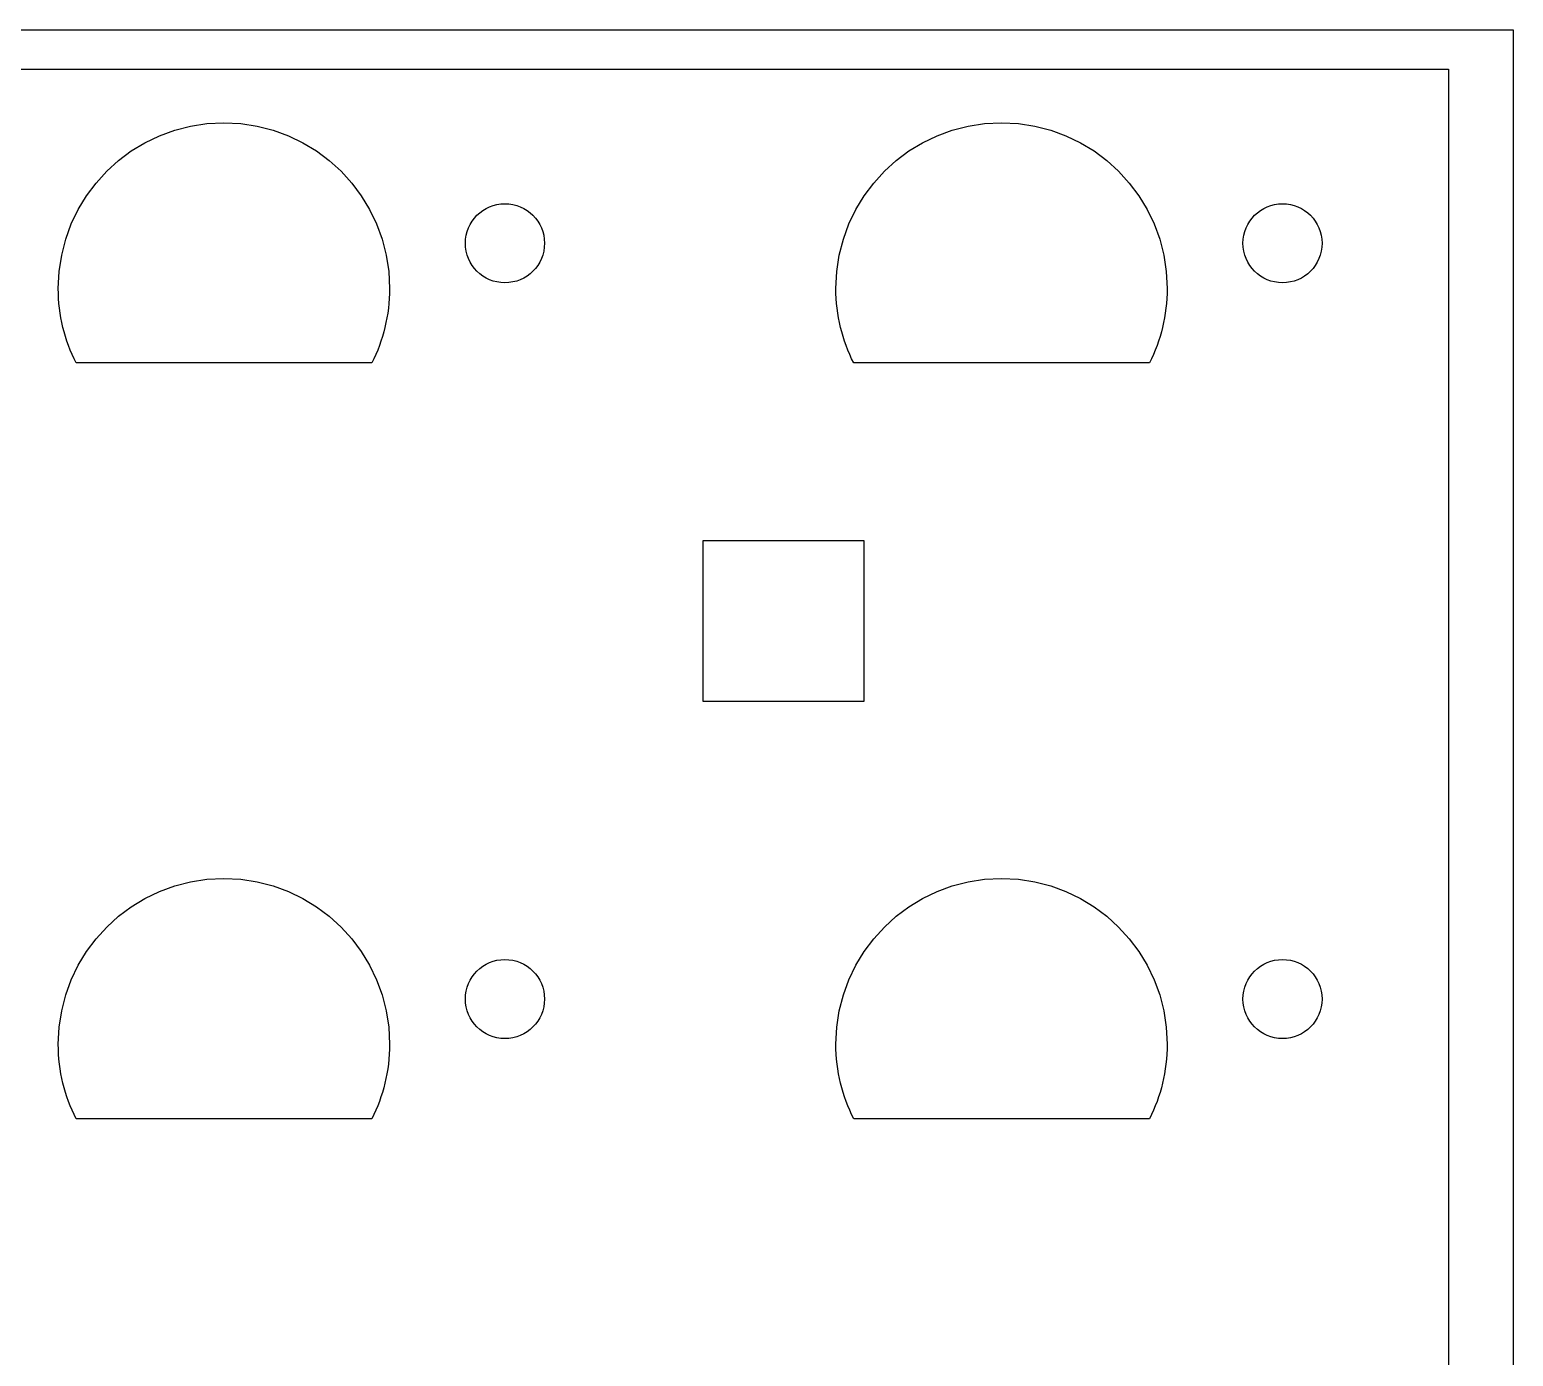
# Model space of a CAD drawing. Extents: x -370 to 54, y -4 to 394.
# Drawn here: x -57 to 53.7, y 295.4 to 394.3 of the extents above; entities that cross this region are included whole.
import ezdxf

# ---------------------------------------------------------------- set-up
doc = ezdxf.new("R2010")
doc.units = 0
doc.layers.get('0').update_dxf_attribs({"linetype": 'CONTINUOUS'})

msp = doc.modelspace()

# ---------------------------------------------------------------- linework, layer by layer
at = {"color": 5}
for p, q in [((-370.122281, 394.312742), (53.709556, 394.312742)), ((53.709556, 394.312742), (53.709556, -4.039728)), ((-43.736257, 387.312692), (-42.473313, 387.37655)), ((-42.473313, 387.37655), (-41.210397, 387.312692)), ((14.268171, 387.312692), (15.531115, 387.37655)), ((15.531115, 387.37655), (16.794031, 387.312692)), ((-48.361343, 385.883767), (-47.281476, 386.404582)), ((-47.281476, 386.404582), (-46.146548, 386.820488)), ((-46.146548, 386.820488), (-44.962739, 387.125265)), ((-44.962739, 387.125265), (-43.736257, 387.312692)), ((-41.210397, 387.312692), (-39.983915, 387.125265)), ((-39.983915, 387.125265), (-38.800106, 386.820488)), ((-38.800106, 386.820488), (-37.665177, 386.404582)), ((-37.665177, 386.404582), (-36.585311, 385.883767)), ((9.643085, 385.883767), (10.722951, 386.404582)), ((10.722951, 386.404582), (11.85788, 386.820488)), ((11.85788, 386.820488), (13.041689, 387.125265)), ((13.041689, 387.125265), (14.268171, 387.312692)), ((16.794031, 387.312692), (18.020513, 387.125265)), ((18.020513, 387.125265), (19.204322, 386.820488)), ((19.204322, 386.820488), (20.33925, 386.404582)), ((20.33925, 386.404582), (21.419117, 385.883767)), ((-50.330916, 384.552287), (-49.379883, 385.264263)), ((-49.379883, 385.264263), (-48.361343, 385.883767)), ((-36.585311, 385.883767), (-35.566771, 385.264263)), ((-35.566771, 385.264263), (-34.615738, 384.552287)), ((7.673512, 384.552287), (8.624545, 385.264263)), ((8.624545, 385.264263), (9.643085, 385.883767)), ((21.419117, 385.883767), (22.437657, 385.264263)), ((22.437657, 385.264263), (23.38869, 384.552287)), ((-51.208203, 383.754067), (-50.330916, 384.552287)), ((-34.615738, 384.552287), (-33.738422, 383.754067)), ((6.796224, 383.754067), (7.673512, 384.552287)), ((23.38869, 384.552287), (24.266006, 383.754067)), ((-52.005566, 382.875814), (-51.208203, 383.754067)), ((-33.738422, 383.754067), (-32.941088, 382.875814)), ((5.998862, 382.875814), (6.796224, 383.754067)), ((24.266006, 383.754067), (25.06334, 382.875814)), ((-53.335623, 380.904105), (-52.716794, 381.923754)), ((-52.716794, 381.923754), (-52.005566, 382.875814)), ((-32.941088, 382.875814), (-32.22986, 381.923754)), ((-32.22986, 381.923754), (-31.611031, 380.904105)), ((4.668805, 380.904105), (5.287634, 381.923754)), ((5.287634, 381.923754), (5.998862, 382.875814)), ((25.06334, 382.875814), (25.774568, 381.923754)), ((25.774568, 381.923754), (26.393397, 380.904105)), ((-53.855871, 379.823087), (-53.335623, 380.904105)), ((-31.611031, 380.904105), (-31.090783, 379.823087)), ((4.148557, 379.823087), (4.668805, 380.904105)), ((26.393397, 380.904105), (26.913645, 379.823087)), ((-54.271331, 378.686919), (-53.855871, 379.823087)), ((-31.090783, 379.823087), (-30.675323, 378.686919)), ((3.733097, 378.686919), (4.148557, 379.823087)), ((26.913645, 379.823087), (27.329105, 378.686919)), ((-54.575764, 377.501823), (-54.271331, 378.686919)), ((-30.675323, 378.686919), (-30.37089, 377.501823)), ((3.428664, 377.501823), (3.733097, 378.686919)), ((27.329105, 378.686919), (27.633538, 377.501826)), ((-54.76299, 376.274021), (-54.575764, 377.501823)), ((-30.37089, 377.501823), (-30.183664, 376.274021)), ((3.241438, 376.274021), (3.428664, 377.501823)), ((27.633538, 377.501826), (27.820764, 376.274021)), ((-54.826772, 375.009727), (-54.76299, 376.274021)), ((-30.183664, 376.274021), (-30.119853, 375.009727)), ((3.177656, 375.009727), (3.241438, 376.274021)), ((27.820764, 376.274021), (27.884574, 375.009727)), ((-54.821551, 374.636235), (-54.827195, 375.009727)), ((-54.827195, 375.009727), (-54.826772, 375.009727)), ((-54.804618, 374.265626), (-54.821551, 374.636235)), ((-54.776678, 373.89804), (-54.804618, 374.265626)), ((-30.141867, 374.265792), (-30.169242, 373.89824)), ((-30.125498, 374.636336), (-30.141867, 374.265792)), ((-30.119853, 375.009727), (-30.125498, 374.636336)), ((3.182877, 374.636235), (3.177232, 375.009727)), ((3.177232, 375.009727), (3.177656, 375.009727)), ((3.19981, 374.265626), (3.182877, 374.636235)), ((3.22775, 373.89804), (3.19981, 374.265626)), ((27.862561, 374.265792), (27.835185, 373.89824)), ((27.87893, 374.636336), (27.862561, 374.265792)), ((27.884574, 375.009727), (27.87893, 374.636336)), ((-54.738098, 373.533609), (-54.776678, 373.89804)), ((-54.688907, 373.172478), (-54.738098, 373.533609)), ((-54.629301, 372.814775), (-54.688907, 373.172478)), ((-30.255546, 373.172675), (-30.314248, 372.814947)), ((-30.207145, 373.533821), (-30.255546, 373.172675)), ((-30.169242, 373.89824), (-30.207145, 373.533821)), ((3.26633, 373.533609), (3.22775, 373.89804)), ((3.315521, 373.172478), (3.26633, 373.533609)), ((3.375127, 372.814775), (3.315521, 373.172478)), ((27.748882, 373.172675), (27.69018, 372.814947)), ((27.797283, 373.533821), (27.748882, 373.172675)), ((27.835185, 373.89824), (27.797283, 373.533821)), ((-54.559451, 372.460646), (-54.629301, 372.814775)), ((-54.479554, 372.110224), (-54.559451, 372.460646)), ((-54.389807, 371.763647), (-54.479554, 372.110224)), ((-30.461991, 372.110306), (-30.55075, 371.763678)), ((-30.38311, 372.460775), (-30.461991, 372.110306)), ((-30.314248, 372.814947), (-30.38311, 372.460775)), ((3.444977, 372.460646), (3.375127, 372.814775)), ((3.524874, 372.110224), (3.444977, 372.460646)), ((3.61462, 371.763647), (3.524874, 372.110224)), ((27.542436, 372.110306), (27.453677, 371.763678)), ((27.621317, 372.460775), (27.542436, 372.110306)), ((27.69018, 372.814947), (27.621317, 372.460775)), ((-54.290352, 371.421055), (-54.389807, 371.763647)), ((-54.181443, 371.08258), (-54.290352, 371.421055)), ((-54.06322, 370.748364), (-54.181443, 371.08258)), ((-30.757168, 371.082523), (-30.874572, 370.748276)), ((-30.649189, 371.421038), (-30.757168, 371.082523)), ((-30.55075, 371.763678), (-30.649189, 371.421038)), ((3.714075, 371.421055), (3.61462, 371.763647)), ((3.822985, 371.08258), (3.714075, 371.421055)), ((3.941208, 370.748364), (3.822985, 371.08258)), ((27.24726, 371.082523), (27.129856, 370.748276)), ((27.355238, 371.421038), (27.24726, 371.082523)), ((27.453677, 371.763678), (27.355238, 371.421038)), ((-53.935853, 370.418545), (-54.06322, 370.748364)), ((-53.799568, 370.093255), (-53.935853, 370.418545)), ((-53.654534, 369.772637), (-53.799568, 370.093255)), ((-53.500949, 369.456825), (-53.654534, 369.772637)), ((-31.281508, 369.772575), (-31.434896, 369.456825)), ((-31.136869, 370.093159), (-31.281508, 369.772575)), ((-31.001177, 370.41844), (-31.136869, 370.093159)), ((-30.874572, 370.748276), (-31.001177, 370.41844)), ((4.068575, 370.418545), (3.941208, 370.748364)), ((4.20486, 370.093255), (4.068575, 370.418545)), ((4.349894, 369.772637), (4.20486, 370.093255)), ((4.503479, 369.456825), (4.349894, 369.772637)), ((26.722919, 369.772575), (26.569532, 369.456825)), ((26.867558, 370.093159), (26.722919, 369.772575)), ((27.003251, 370.41844), (26.867558, 370.093159)), ((27.129856, 370.748276), (27.003251, 370.41844)), ((-52.121813, 369.456825), (-53.500949, 369.456825)), ((-50.742678, 369.456825), (-52.121813, 369.456825)), ((-49.363571, 369.456825), (-50.742678, 369.456825)), ((-47.984435, 369.456825), (-49.363571, 369.456825)), ((-46.6053, 369.456825), (-47.984435, 369.456825)), ((-45.226165, 369.456825), (-46.6053, 369.456825)), ((-43.847058, 369.456825), (-45.226165, 369.456825)), ((-42.467922, 369.456825), (-43.847058, 369.456825)), ((-41.088787, 369.456825), (-42.467922, 369.456825)), ((-39.709652, 369.456825), (-41.088787, 369.456825)), ((-38.330545, 369.456825), (-39.709652, 369.456825)), ((-36.951409, 369.456825), (-38.330545, 369.456825)), ((-35.572274, 369.456825), (-36.951409, 369.456825)), ((-34.193139, 369.456825), (-35.572274, 369.456825)), ((-32.814031, 369.456825), (-34.193139, 369.456825)), ((-31.434896, 369.456825), (-32.814031, 369.456825)), ((5.882615, 369.456825), (4.503479, 369.456825)), ((7.26175, 369.456825), (5.882615, 369.456825)), ((8.640857, 369.456825), (7.26175, 369.456825)), ((10.019992, 369.456825), (8.640857, 369.456825)), ((11.399128, 369.456825), (10.019992, 369.456825)), ((12.778263, 369.456825), (11.399128, 369.456825)), ((14.15737, 369.456825), (12.778263, 369.456825)), ((15.536505, 369.456825), (14.15737, 369.456825)), ((16.915641, 369.456825), (15.536505, 369.456825)), ((18.294776, 369.456825), (16.915641, 369.456825)), ((19.673883, 369.456825), (18.294776, 369.456825)), ((21.053019, 369.456825), (19.673883, 369.456825)), ((22.432154, 369.456825), (21.053019, 369.456825)), ((23.811289, 369.456825), (22.432154, 369.456825)), ((25.190396, 369.456825), (23.811289, 369.456825)), ((26.569532, 369.456825), (25.190396, 369.456825)), ((-44.962739, 330.754368), (-43.736257, 330.941794)), ((-43.736257, 330.941794), (-42.473313, 331.005653)), ((-42.473313, 331.005653), (-41.210397, 330.941794)), ((-41.210397, 330.941794), (-39.983915, 330.754368)), ((13.041689, 330.754368), (14.268171, 330.941794)), ((14.268171, 330.941794), (15.531115, 331.005653)), ((15.531115, 331.005653), (16.794031, 330.941794)), ((16.794031, 330.941794), (18.020513, 330.754368)), ((-48.361343, 329.512869), (-47.281476, 330.033685)), ((-47.281476, 330.033685), (-46.146548, 330.44959)), ((-46.146548, 330.44959), (-44.962739, 330.754368)), ((-39.983915, 330.754368), (-38.800106, 330.44959)), ((-38.800106, 330.44959), (-37.665177, 330.033685)), ((-37.665177, 330.033685), (-36.585311, 329.512869)), ((9.643085, 329.512869), (10.722951, 330.033685)), ((10.722951, 330.033685), (11.85788, 330.44959)), ((11.85788, 330.44959), (13.041689, 330.754368)), ((18.020513, 330.754368), (19.204322, 330.44959)), ((19.204322, 330.44959), (20.33925, 330.033685)), ((20.33925, 330.033685), (21.419117, 329.512869)), ((-50.330916, 328.18139), (-49.379883, 328.893366)), ((-49.379883, 328.893366), (-48.361343, 329.512869)), ((-36.585311, 329.512869), (-35.566771, 328.893366)), ((-35.566771, 328.893366), (-34.615738, 328.18139)), ((7.673512, 328.18139), (8.624545, 328.893366)), ((8.624545, 328.893366), (9.643085, 329.512869)), ((21.419117, 329.512869), (22.437657, 328.893366)), ((22.437657, 328.893366), (23.38869, 328.18139)), ((-51.208203, 327.38317), (-50.330916, 328.18139)), ((-34.615738, 328.18139), (-33.738422, 327.38317)), ((6.796224, 327.38317), (7.673512, 328.18139)), ((23.38869, 328.18139), (24.266006, 327.38317)), ((-52.716794, 325.552857), (-52.005566, 326.504917)), ((-52.005566, 326.504917), (-51.208203, 327.38317)), ((-33.738422, 327.38317), (-32.941088, 326.504917)), ((-32.941088, 326.504917), (-32.22986, 325.552857)), ((5.287634, 325.552857), (5.998862, 326.504917)), ((5.998862, 326.504917), (6.796224, 327.38317)), ((24.266006, 327.38317), (25.06334, 326.504917)), ((25.06334, 326.504917), (25.774568, 325.552857)), ((-53.335623, 324.533207), (-52.716794, 325.552857)), ((-32.22986, 325.552857), (-31.611031, 324.533207)), ((4.668805, 324.533207), (5.287634, 325.552857)), ((25.774568, 325.552857), (26.393397, 324.533207)), ((-53.855871, 323.452189), (-53.335623, 324.533207)), ((-31.611031, 324.533207), (-31.090783, 323.452189)), ((4.148557, 323.452189), (4.668805, 324.533207)), ((26.393397, 324.533207), (26.913645, 323.452189)), ((-54.271331, 322.316021), (-53.855871, 323.452189)), ((-31.090783, 323.452189), (-30.675323, 322.316021)), ((3.733097, 322.316021), (4.148557, 323.452189)), ((26.913645, 323.452189), (27.329105, 322.316021)), ((-54.575764, 321.130925), (-54.271331, 322.316021)), ((-30.675323, 322.316021), (-30.37089, 321.130925)), ((3.428664, 321.130925), (3.733097, 322.316021)), ((27.329105, 322.316021), (27.633538, 321.130925)), ((-54.76299, 319.903123), (-54.575764, 321.130925)), ((-30.37089, 321.130925), (-30.183664, 319.903123)), ((3.241438, 319.903123), (3.428664, 321.130925)), ((27.633538, 321.130925), (27.820764, 319.903123)), ((-54.826772, 318.638829), (-54.76299, 319.903123)), ((-30.183664, 319.903123), (-30.119853, 318.638829)), ((3.177656, 318.638829), (3.241438, 319.903123)), ((27.820764, 319.903123), (27.884574, 318.638829)), ((-54.821551, 318.265336), (-54.827195, 318.638829)), ((-54.827195, 318.638829), (-54.826772, 318.638829)), ((-54.804618, 317.894728), (-54.821551, 318.265336)), ((-54.776678, 317.527142), (-54.804618, 317.894728)), ((-30.141867, 317.894894), (-30.169242, 317.527342)), ((-30.125498, 318.265438), (-30.141867, 317.894894)), ((-30.119853, 318.638829), (-30.125498, 318.265438)), ((3.182877, 318.265336), (3.177232, 318.638829)), ((3.177232, 318.638829), (3.177656, 318.638829)), ((3.19981, 317.894728), (3.182877, 318.265336)), ((3.22775, 317.527142), (3.19981, 317.894728)), ((27.862561, 317.894894), (27.835185, 317.527342)), ((27.87893, 318.265438), (27.862561, 317.894894)), ((27.884574, 318.638829), (27.87893, 318.265438)), ((-54.738098, 317.162711), (-54.776678, 317.527142)), ((-54.688907, 316.80158), (-54.738098, 317.162711)), ((-54.629301, 316.443877), (-54.688907, 316.80158)), ((-30.255546, 316.801777), (-30.314248, 316.444049)), ((-30.207145, 317.162923), (-30.255546, 316.801777)), ((-30.169242, 317.527342), (-30.207145, 317.162923)), ((3.26633, 317.162711), (3.22775, 317.527142)), ((3.315521, 316.80158), (3.26633, 317.162711)), ((3.375127, 316.443877), (3.315521, 316.80158)), ((27.748882, 316.801777), (27.69018, 316.444049)), ((27.797283, 317.162923), (27.748882, 316.801777)), ((27.835185, 317.527342), (27.797283, 317.162923)), ((-54.559451, 316.089747), (-54.629301, 316.443877)), ((-54.479554, 315.739326), (-54.559451, 316.089747)), ((-54.389807, 315.392749), (-54.479554, 315.739326)), ((-30.461991, 315.739408), (-30.55075, 315.39278)), ((-30.38311, 316.089877), (-30.461991, 315.739408)), ((-30.314248, 316.444049), (-30.38311, 316.089877)), ((3.444977, 316.089747), (3.375127, 316.443877)), ((3.524874, 315.739326), (3.444977, 316.089747)), ((3.61462, 315.392749), (3.524874, 315.739326)), ((27.542436, 315.739408), (27.453677, 315.39278)), ((27.621317, 316.089877), (27.542436, 315.739408)), ((27.69018, 316.444049), (27.621317, 316.089877)), ((-54.290352, 315.050156), (-54.389807, 315.392749)), ((-54.181443, 314.711682), (-54.290352, 315.050156)), ((-54.06322, 314.377466), (-54.181443, 314.711682)), ((-53.935853, 314.047647), (-54.06322, 314.377466)), ((-30.874572, 314.377378), (-31.001177, 314.047542)), ((-30.757168, 314.711625), (-30.874572, 314.377378)), ((-30.649189, 315.050139), (-30.757168, 314.711625)), ((-30.55075, 315.39278), (-30.649189, 315.050139)), ((3.714075, 315.050156), (3.61462, 315.392749)), ((3.822985, 314.711682), (3.714075, 315.050156)), ((3.941208, 314.377466), (3.822985, 314.711682)), ((4.068575, 314.047647), (3.941208, 314.377466)), ((27.129856, 314.377378), (27.003251, 314.047542)), ((27.24726, 314.711625), (27.129856, 314.377378)), ((27.355238, 315.050139), (27.24726, 314.711625)), ((27.453677, 315.39278), (27.355238, 315.050139)), ((-53.799568, 313.722357), (-53.935853, 314.047647)), ((-53.654534, 313.401739), (-53.799568, 313.722357)), ((-53.500949, 313.085926), (-53.654534, 313.401739)), ((-31.281508, 313.401677), (-31.434896, 313.085926)), ((-31.136869, 313.722261), (-31.281508, 313.401677)), ((-31.001177, 314.047542), (-31.136869, 313.722261)), ((4.20486, 313.722357), (4.068575, 314.047647)), ((4.349894, 313.401739), (4.20486, 313.722357)), ((4.503479, 313.085926), (4.349894, 313.401739)), ((26.722919, 313.401677), (26.569532, 313.085926)), ((26.867558, 313.722261), (26.722919, 313.401677)), ((27.003251, 314.047542), (26.867558, 313.722261)), ((-52.121813, 313.085926), (-53.500949, 313.085926)), ((-50.742678, 313.085926), (-52.121813, 313.085926)), ((-49.363571, 313.085926), (-50.742678, 313.085926)), ((-47.984435, 313.085926), (-49.363571, 313.085926)), ((-46.6053, 313.085926), (-47.984435, 313.085926)), ((-45.226165, 313.085926), (-46.6053, 313.085926)), ((-43.847058, 313.085926), (-45.226165, 313.085926)), ((-42.467922, 313.085926), (-43.847058, 313.085926)), ((-41.088787, 313.085926), (-42.467922, 313.085926)), ((-39.709652, 313.085926), (-41.088787, 313.085926)), ((-38.330545, 313.085926), (-39.709652, 313.085926)), ((-36.951409, 313.085926), (-38.330545, 313.085926)), ((-35.572274, 313.085926), (-36.951409, 313.085926)), ((-34.193139, 313.085926), (-35.572274, 313.085926)), ((-32.814031, 313.085926), (-34.193139, 313.085926)), ((-31.434896, 313.085926), (-32.814031, 313.085926)), ((5.882615, 313.085926), (4.503479, 313.085926)), ((7.26175, 313.085926), (5.882615, 313.085926)), ((8.640857, 313.085926), (7.26175, 313.085926)), ((10.019992, 313.085926), (8.640857, 313.085926)), ((11.399128, 313.085926), (10.019992, 313.085926)), ((12.778263, 313.085926), (11.399128, 313.085926)), ((14.15737, 313.085926), (12.778263, 313.085926)), ((15.536505, 313.085926), (14.15737, 313.085926)), ((16.915641, 313.085926), (15.536505, 313.085926)), ((18.294776, 313.085926), (16.915641, 313.085926)), ((19.673883, 313.085926), (18.294776, 313.085926)), ((21.053019, 313.085926), (19.673883, 313.085926)), ((22.432154, 313.085926), (21.053019, 313.085926)), ((23.811289, 313.085926), (22.432154, 313.085926)), ((25.190396, 313.085926), (23.811289, 313.085926)), ((26.569532, 313.085926), (25.190396, 313.085926))]:
    msp.add_line(p, q, dxfattribs=at)
at = {"color": 7}
for p, q in [((-159.81623, 391.362707), (48.869504, 391.362707)), ((48.869504, 391.362707), (48.869504, 196.461029)), ((-23.38812, 380.659258), (-23.161015, 380.829079)), ((-23.161015, 380.829079), (-22.917796, 380.976845)), ((-22.917796, 380.976845), (-22.65993, 381.101068)), ((-22.65993, 381.101068), (-22.388884, 381.200269)), ((-22.388884, 381.200269), (-22.106182, 381.272958)), ((-22.106182, 381.272958), (-21.813263, 381.317662)), ((-21.813263, 381.317662), (-21.511652, 381.332902)), ((-21.511652, 381.332902), (-21.210013, 381.317662)), ((-21.210013, 381.317662), (-20.917123, 381.272958)), ((-20.917123, 381.272958), (-20.634421, 381.200269)), ((-20.634421, 381.200269), (-20.363375, 381.101068)), ((-20.363375, 381.101068), (-20.10548, 380.976845)), ((-20.10548, 380.976845), (-19.862261, 380.829079)), ((-19.862261, 380.829079), (-19.635157, 380.659258)), ((34.616336, 380.659314), (34.843441, 380.829136)), ((34.843441, 380.829136), (35.08666, 380.976901)), ((35.08666, 380.976901), (35.344526, 381.101124)), ((35.344526, 381.101124), (35.615572, 381.200325)), ((35.615572, 381.200325), (35.898274, 381.273015)), ((35.898274, 381.273015), (36.191193, 381.317719)), ((36.191193, 381.317719), (36.492804, 381.332959)), ((36.492804, 381.332959), (36.794443, 381.317719)), ((36.794443, 381.317719), (37.087333, 381.273015)), ((37.087333, 381.273015), (37.370063, 381.200325)), ((37.370063, 381.200325), (37.641081, 381.101124)), ((37.641081, 381.101124), (37.898976, 380.976901)), ((37.898976, 380.976901), (38.142195, 380.829136)), ((38.142195, 380.829136), (38.369299, 380.659314)), ((-24.229819, 379.531167), (-24.105585, 379.789039)), ((-24.105585, 379.789039), (-23.957842, 380.032267)), ((-23.957842, 380.032267), (-23.788, 380.259366)), ((-23.788, 380.259366), (-23.597613, 380.468856)), ((-23.597613, 380.468856), (-23.38812, 380.659258)), ((-19.635157, 380.659258), (-19.425663, 380.468856)), ((-19.425663, 380.468856), (-19.235276, 380.259366)), ((-19.235276, 380.259366), (-19.065463, 380.032267)), ((-19.065463, 380.032267), (-18.917691, 379.789039)), ((-18.917691, 379.789039), (-18.793457, 379.531167)), ((33.774637, 379.531224), (33.898871, 379.789096)), ((33.898871, 379.789096), (34.046614, 380.032323)), ((34.046614, 380.032323), (34.216456, 380.259422)), ((34.216456, 380.259422), (34.406843, 380.468913)), ((34.406843, 380.468913), (34.616336, 380.659314)), ((38.369299, 380.659314), (38.578793, 380.468913)), ((38.578793, 380.468913), (38.76918, 380.259422)), ((38.76918, 380.259422), (38.938993, 380.032323)), ((38.938993, 380.032323), (39.086765, 379.789096)), ((39.086765, 379.789096), (39.210999, 379.531224)), ((-24.461665, 378.382893), (-24.446425, 378.684515)), ((-24.446425, 378.684515), (-24.401721, 378.977422)), ((-24.401721, 378.977422), (-24.32902, 379.260132)), ((-24.32902, 379.260132), (-24.229819, 379.531167)), ((-18.793457, 379.531167), (-18.694284, 379.260132)), ((-18.694284, 379.260132), (-18.621584, 378.977422)), ((-18.621584, 378.977422), (-18.57688, 378.684515)), ((-18.57688, 378.684515), (-18.56164, 378.382893)), ((33.542791, 378.382949), (33.558031, 378.684571)), ((33.558031, 378.684571), (33.602735, 378.977478)), ((33.602735, 378.977478), (33.675436, 379.260189)), ((33.675436, 379.260189), (33.774637, 379.531224)), ((39.210999, 379.531224), (39.310172, 379.260189)), ((39.310172, 379.260189), (39.382872, 378.977478)), ((39.382872, 378.977478), (39.427576, 378.684571)), ((39.427576, 378.684571), (39.442816, 378.382949)), ((-24.446425, 378.081273), (-24.461665, 378.382893)), ((-24.401721, 377.788366), (-24.446425, 378.081273)), ((-24.32902, 377.505656), (-24.401721, 377.788366)), ((-24.229819, 377.234621), (-24.32902, 377.505656)), ((-18.694284, 377.505656), (-18.793457, 377.234621)), ((-18.621584, 377.788366), (-18.694284, 377.505656)), ((-18.57688, 378.081273), (-18.621584, 377.788366)), ((-18.56164, 378.382893), (-18.57688, 378.081273)), ((33.558031, 378.08133), (33.542791, 378.382949)), ((33.602735, 377.788423), (33.558031, 378.08133)), ((33.675436, 377.505712), (33.602735, 377.788423)), ((33.774637, 377.234677), (33.675436, 377.505712)), ((39.310172, 377.505712), (39.210999, 377.234677)), ((39.382872, 377.788423), (39.310172, 377.505712)), ((39.427576, 378.08133), (39.382872, 377.788423)), ((39.442816, 378.382949), (39.427576, 378.08133)), ((-24.105585, 376.976749), (-24.229819, 377.234621)), ((-23.957842, 376.733521), (-24.105585, 376.976749)), ((-23.788, 376.50642), (-23.957842, 376.733521)), ((-23.597613, 376.296929), (-23.788, 376.50642)), ((-23.38812, 376.10653), (-23.597613, 376.296929)), ((-19.425663, 376.296929), (-19.635157, 376.10653)), ((-19.235276, 376.50642), (-19.425663, 376.296929)), ((-19.065463, 376.733521), (-19.235276, 376.50642)), ((-18.917691, 376.976749), (-19.065463, 376.733521)), ((-18.793457, 377.234621), (-18.917691, 376.976749)), ((33.898871, 376.976805), (33.774637, 377.234677)), ((34.046614, 376.733577), (33.898871, 376.976805)), ((34.216456, 376.506476), (34.046614, 376.733577)), ((34.406843, 376.296985), (34.216456, 376.506476)), ((34.616336, 376.106587), (34.406843, 376.296985)), ((38.578793, 376.296985), (38.369299, 376.106587)), ((38.76918, 376.506476), (38.578793, 376.296985)), ((38.938993, 376.733577), (38.76918, 376.506476)), ((39.086765, 376.976805), (38.938993, 376.733577)), ((39.210999, 377.234677), (39.086765, 376.976805)), ((-23.161015, 375.936706), (-23.38812, 376.10653)), ((-22.917796, 375.788943), (-23.161015, 375.936706)), ((-22.65993, 375.66472), (-22.917796, 375.788943)), ((-22.388884, 375.565519), (-22.65993, 375.66472)), ((-22.106182, 375.492827), (-22.388884, 375.565519)), ((-21.813263, 375.448123), (-22.106182, 375.492827)), ((-21.511652, 375.432883), (-21.813263, 375.448123)), ((-21.210013, 375.448123), (-21.511652, 375.432883)), ((-20.917123, 375.492827), (-21.210013, 375.448123)), ((-20.634421, 375.565519), (-20.917123, 375.492827)), ((-20.363375, 375.66472), (-20.634421, 375.565519)), ((-20.10548, 375.788943), (-20.363375, 375.66472)), ((-19.862261, 375.936706), (-20.10548, 375.788943)), ((-19.635157, 376.10653), (-19.862261, 375.936706)), ((34.843441, 375.936763), (34.616336, 376.106587)), ((35.08666, 375.788999), (34.843441, 375.936763)), ((35.344526, 375.664776), (35.08666, 375.788999)), ((35.615572, 375.565575), (35.344526, 375.664776)), ((35.898274, 375.492883), (35.615572, 375.565575)), ((36.191193, 375.448179), (35.898274, 375.492883)), ((36.492804, 375.432939), (36.191193, 375.448179)), ((36.794443, 375.448179), (36.492804, 375.432939)), ((37.087333, 375.492883), (36.794443, 375.448179)), ((37.370063, 375.565575), (37.087333, 375.492883)), ((37.641081, 375.664776), (37.370063, 375.565575)), ((37.898976, 375.788999), (37.641081, 375.664776)), ((38.142195, 375.936763), (37.898976, 375.788999)), ((38.369299, 376.106587), (38.142195, 375.936763)), ((-6.72682, 356.202444), (5.273184, 356.202444)), ((-6.72682, 344.202443), (-6.72682, 356.202444)), ((5.273184, 356.202444), (5.273184, 344.202443)), ((5.273184, 344.202443), (-6.72682, 344.202443)), ((-23.597613, 324.097958), (-23.38812, 324.288359)), ((-23.38812, 324.288359), (-23.161015, 324.458181)), ((-23.161015, 324.458181), (-22.917796, 324.605947)), ((-22.917796, 324.605947), (-22.65993, 324.73017)), ((-22.65993, 324.73017), (-22.388884, 324.829371)), ((-22.388884, 324.829371), (-22.106182, 324.90206)), ((-22.106182, 324.90206), (-21.813263, 324.946764)), ((-21.813263, 324.946764), (-21.511652, 324.962004)), ((-21.511652, 324.962004), (-21.210013, 324.946764)), ((-21.210013, 324.946764), (-20.917123, 324.90206)), ((-20.917123, 324.90206), (-20.634421, 324.829371)), ((-20.634421, 324.829371), (-20.363375, 324.73017)), ((-20.363375, 324.73017), (-20.10548, 324.605947)), ((-20.10548, 324.605947), (-19.862261, 324.458181)), ((-19.862261, 324.458181), (-19.635157, 324.288359)), ((-19.635157, 324.288359), (-19.425663, 324.097958)), ((34.406843, 324.098015), (34.616336, 324.288416)), ((34.616336, 324.288416), (34.843441, 324.458237)), ((34.843441, 324.458237), (35.08666, 324.606003)), ((35.08666, 324.606003), (35.344526, 324.730226)), ((35.344526, 324.730226), (35.615572, 324.829427)), ((35.615572, 324.829427), (35.898274, 324.902116)), ((35.898274, 324.902116), (36.191193, 324.94682)), ((36.191193, 324.94682), (36.492804, 324.96206)), ((36.492804, 324.96206), (36.794443, 324.94682)), ((36.794443, 324.94682), (37.087333, 324.902116)), ((37.087333, 324.902116), (37.370063, 324.829427)), ((37.370063, 324.829427), (37.641081, 324.730226)), ((37.641081, 324.730226), (37.898976, 324.606003)), ((37.898976, 324.606003), (38.142195, 324.458237)), ((38.142195, 324.458237), (38.369299, 324.288416)), ((38.369299, 324.288416), (38.578793, 324.098015)), ((-24.229819, 323.160269), (-24.105585, 323.418141)), ((-24.105585, 323.418141), (-23.957842, 323.661369)), ((-23.957842, 323.661369), (-23.788, 323.888467)), ((-23.788, 323.888467), (-23.597613, 324.097958)), ((-19.425663, 324.097958), (-19.235276, 323.888467)), ((-19.235276, 323.888467), (-19.065463, 323.661369)), ((-19.065463, 323.661369), (-18.917691, 323.418141)), ((-18.917691, 323.418141), (-18.793457, 323.160269)), ((33.774637, 323.160326), (33.898871, 323.418198)), ((33.898871, 323.418198), (34.046614, 323.661425)), ((34.046614, 323.661425), (34.216456, 323.888524)), ((34.216456, 323.888524), (34.406843, 324.098015)), ((38.578793, 324.098015), (38.76918, 323.888524)), ((38.76918, 323.888524), (38.938993, 323.661425)), ((38.938993, 323.661425), (39.086765, 323.418198)), ((39.086765, 323.418198), (39.210999, 323.160326)), ((-24.461665, 322.011994), (-24.446425, 322.313617)), ((-24.446425, 322.313617), (-24.401721, 322.606524)), ((-24.401721, 322.606524), (-24.32902, 322.889234)), ((-24.32902, 322.889234), (-24.229819, 323.160269)), ((-18.793457, 323.160269), (-18.694284, 322.889234)), ((-18.694284, 322.889234), (-18.621584, 322.606524)), ((-18.621584, 322.606524), (-18.57688, 322.313617)), ((-18.57688, 322.313617), (-18.56164, 322.011994)), ((33.542791, 322.012051), (33.558031, 322.313673)), ((33.558031, 322.313673), (33.602735, 322.60658)), ((33.602735, 322.60658), (33.675436, 322.889291)), ((33.675436, 322.889291), (33.774637, 323.160326)), ((39.210999, 323.160326), (39.310172, 322.889291)), ((39.310172, 322.889291), (39.382872, 322.60658)), ((39.382872, 322.60658), (39.427576, 322.313673)), ((39.427576, 322.313673), (39.442816, 322.012051)), ((-24.446425, 321.710375), (-24.461665, 322.011994)), ((-24.401721, 321.417468), (-24.446425, 321.710375)), ((-24.32902, 321.134757), (-24.401721, 321.417468)), ((-24.229819, 320.863722), (-24.32902, 321.134757)), ((-18.694284, 321.134757), (-18.793457, 320.863722)), ((-18.621584, 321.417468), (-18.694284, 321.134757)), ((-18.57688, 321.710375), (-18.621584, 321.417468)), ((-18.56164, 322.011994), (-18.57688, 321.710375)), ((33.558031, 321.710431), (33.542791, 322.012051)), ((33.602735, 321.417524), (33.558031, 321.710431)), ((33.675436, 321.134814), (33.602735, 321.417524)), ((33.774637, 320.863779), (33.675436, 321.134814)), ((39.310172, 321.134814), (39.210999, 320.863779)), ((39.382872, 321.417524), (39.310172, 321.134814)), ((39.427576, 321.710431), (39.382872, 321.417524)), ((39.442816, 322.012051), (39.427576, 321.710431)), ((-24.105585, 320.60585), (-24.229819, 320.863722)), ((-23.957842, 320.362623), (-24.105585, 320.60585)), ((-23.788, 320.135521), (-23.957842, 320.362623)), ((-23.597613, 319.926031), (-23.788, 320.135521)), ((-23.38812, 319.735632), (-23.597613, 319.926031)), ((-19.425663, 319.926031), (-19.635157, 319.735632)), ((-19.235276, 320.135521), (-19.425663, 319.926031)), ((-19.065463, 320.362623), (-19.235276, 320.135521)), ((-18.917691, 320.60585), (-19.065463, 320.362623)), ((-18.793457, 320.863722), (-18.917691, 320.60585)), ((33.898871, 320.605907), (33.774637, 320.863779)), ((34.046614, 320.362679), (33.898871, 320.605907)), ((34.216456, 320.135578), (34.046614, 320.362679)), ((34.406843, 319.926087), (34.216456, 320.135578)), ((34.616336, 319.735689), (34.406843, 319.926087)), ((38.578793, 319.926087), (38.369299, 319.735689)), ((38.76918, 320.135578), (38.578793, 319.926087)), ((38.938993, 320.362679), (38.76918, 320.135578)), ((39.086765, 320.605907), (38.938993, 320.362679)), ((39.210999, 320.863779), (39.086765, 320.605907)), ((-23.161015, 319.565808), (-23.38812, 319.735632)), ((-22.917796, 319.418045), (-23.161015, 319.565808)), ((-22.65993, 319.293822), (-22.917796, 319.418045)), ((-22.388884, 319.194621), (-22.65993, 319.293822)), ((-22.106182, 319.121929), (-22.388884, 319.194621)), ((-21.813263, 319.077225), (-22.106182, 319.121929)), ((-21.511652, 319.062013), (-21.813263, 319.077225)), ((-21.210013, 319.077225), (-21.511652, 319.062013)), ((-20.917123, 319.121929), (-21.210013, 319.077225)), ((-20.634421, 319.194621), (-20.917123, 319.121929)), ((-20.363375, 319.293822), (-20.634421, 319.194621)), ((-20.10548, 319.418045), (-20.363375, 319.293822)), ((-19.862261, 319.565808), (-20.10548, 319.418045)), ((-19.635157, 319.735632), (-19.862261, 319.565808)), ((34.843441, 319.565864), (34.616336, 319.735689)), ((35.08666, 319.418101), (34.843441, 319.565864)), ((35.344526, 319.293878), (35.08666, 319.418101)), ((35.615572, 319.194677), (35.344526, 319.293878)), ((35.898274, 319.121985), (35.615572, 319.194677)), ((36.191193, 319.077281), (35.898274, 319.121985)), ((36.492804, 319.062069), (36.191193, 319.077281)), ((36.794443, 319.077281), (36.492804, 319.062069)), ((37.087333, 319.121985), (36.794443, 319.077281)), ((37.370063, 319.194677), (37.087333, 319.121985)), ((37.641081, 319.293878), (37.370063, 319.194677)), ((37.898976, 319.418101), (37.641081, 319.293878)), ((38.142195, 319.565864), (37.898976, 319.418101)), ((38.369299, 319.735689), (38.142195, 319.565864))]:
    msp.add_line(p, q, dxfattribs=at)

doc.saveas('drawing.dxf')
